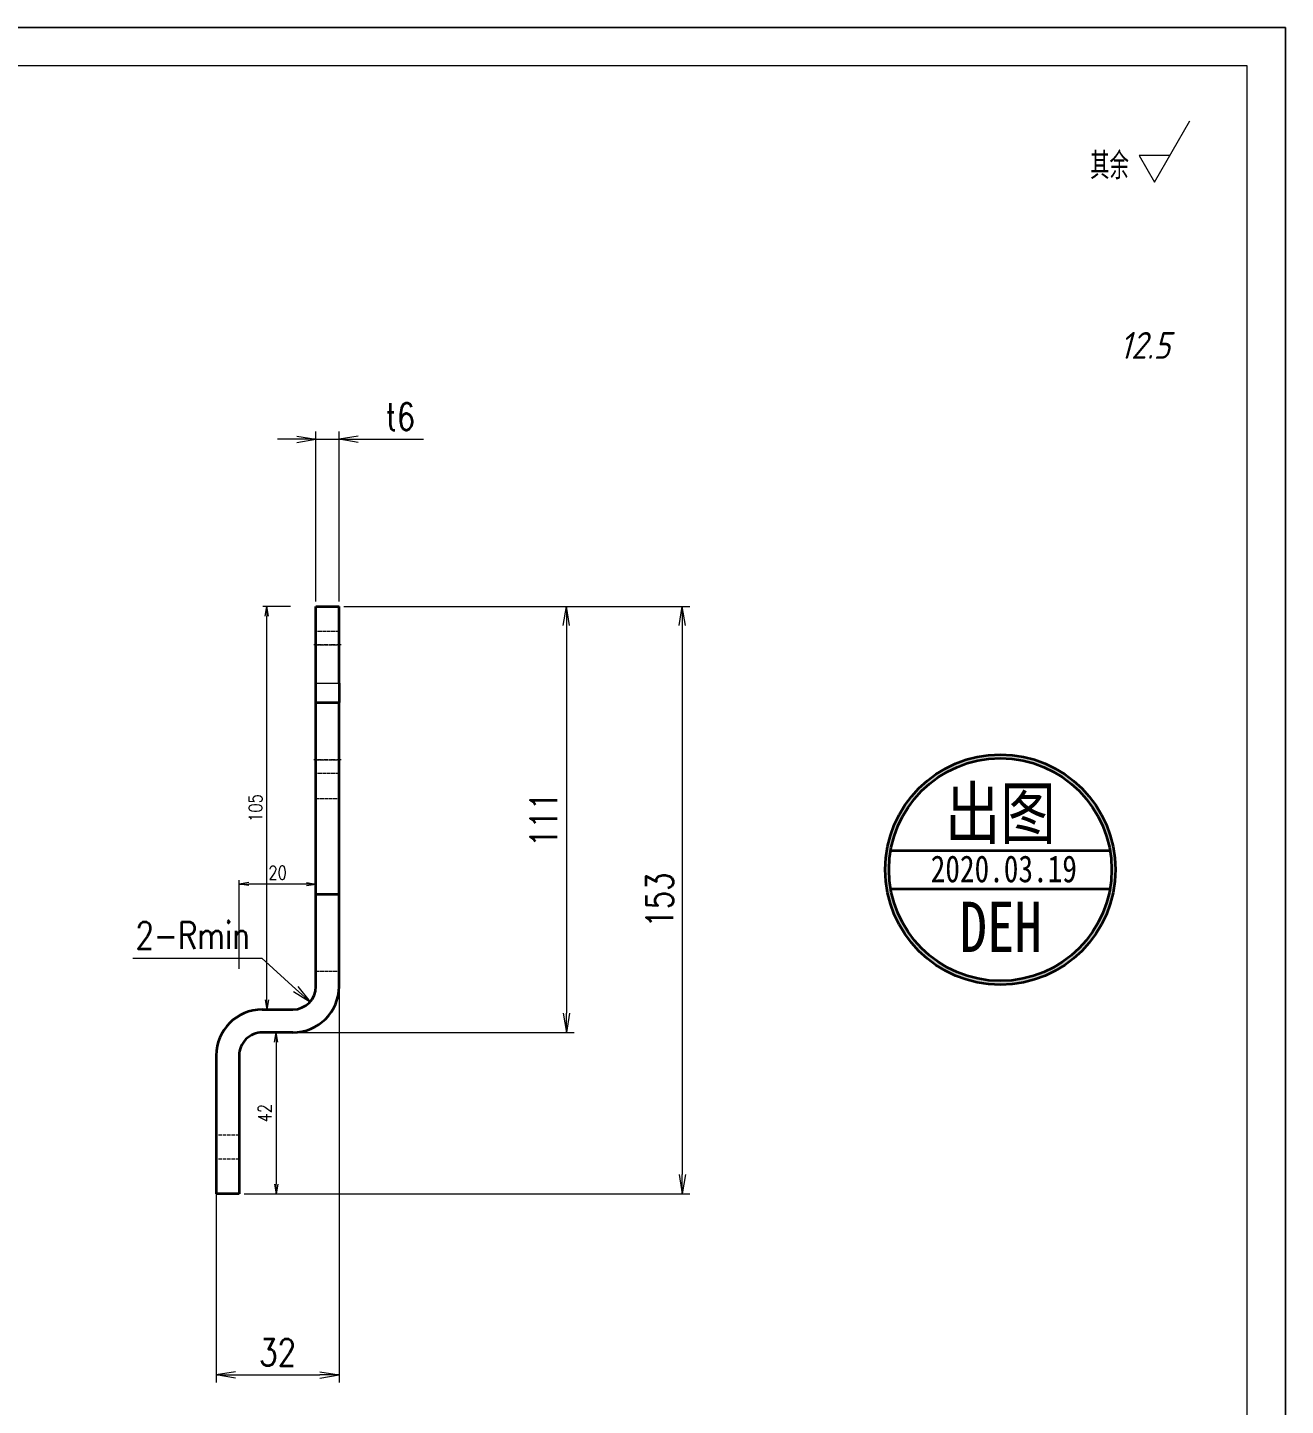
# Model space of a CAD drawing. Header units: millimetres. Extents: x -49572 to 104182, y -50696 to 51993.
# Drawn here: x -49060 to -48732.2, y 43124.7 to 43483.6 of the extents above; entities that cross this region are included whole.
import ezdxf
from ezdxf.enums import TextEntityAlignment as Align

# ---------------------------------------------------------------- set-up
doc = ezdxf.new("R2010")
doc.units = ezdxf.units.MM
doc.header["$LTSCALE"] = 0.5
for name, pattern in [('DASHDOT', [18.5, 12, -3, 0.5, -3]), ('DASHED', [15, 12, -3]), ('DOT2', [0.125, 0, -0.125])]:
    doc.linetypes.add(name, pattern=pattern)
for name, color, linetype, lineweight in [('印章专用-出图', 1, 'Continuous', 80), ('图框', 7, 'Continuous', 18), ('标注线', 3, 'Continuous', 18)]:
    doc.layers.add(name, color=color, linetype=linetype, lineweight=lineweight)
doc.layers.add('打印', color=7, linetype='Continuous', lineweight=15, plot=False)
doc.layers.add('打印-禁用', color=7, linetype='Continuous', lineweight=15, plot=False)
doc.styles.add('DIM', font='romans.shx', dxfattribs={"width": 0.8, "bigfont": 'bigfont.shx'})
doc.styles.add('国标', font='simfang.ttf', dxfattribs={"width": 0.8})
doc.styles.add('机械长仿宋', font='gbenor.shx', dxfattribs={"height": 1, "bigfont": 'gbcbig.shx'})
doc.dimstyles.new('DEH 1-1$0', dxfattribs={"dimtxt": 3.5, "dimasz": 2.5, "dimexe": 1, "dimexo": 0.625, "dimgap": 1.2, "dimtad": 1, "dimzin": 9, "dimdsep": 46, "dimtxsty": 'DIM', "dimblk": 'OPEN', "dimcen": 0, "dimclrd": 8, "dimclre": 8, "dimclrt": 2, "dimazin": 2, "dimtfac": 0.5, "dimtmove": 0, "dimatfit": 3, "dimldrblk": 'OPEN', "dimfxl": 0, "dimtolj": 2, "dimlwd": 18, "dimlwe": 18, "dimarcsym": 0})
doc.dimstyles.new('DEH 1-2$0', dxfattribs={"dimscale": 2, "dimtxt": 3.5, "dimasz": 2.5, "dimexe": 1, "dimexo": 0.625, "dimgap": 1.2, "dimtad": 1, "dimdsep": 46, "dimtxsty": 'DIM', "dimblk": 'OPEN', "dimcen": 0, "dimclrd": 8, "dimclre": 8, "dimclrt": 2, "dimazin": 2, "dimtfac": 0.5, "dimtmove": 0, "dimatfit": 3, "dimldrblk": 'OPEN', "dimfxl": 0, "dimtolj": 2, "dimlwd": 13, "dimlwe": 13, "dimarcsym": 0})
doc.dimstyles.new('DEH 1-2$4', dxfattribs={"dimscale": 2, "dimtxt": 3.5, "dimasz": 2.5, "dimexe": 1, "dimexo": 0.625, "dimgap": 1.2, "dimtad": 1, "dimtoh": 1, "dimdsep": 46, "dimtxsty": 'DIM', "dimblk": 'OPEN', "dimcen": 0, "dimclrd": 8, "dimclre": 8, "dimclrt": 2, "dimazin": 2, "dimtfac": 0.5, "dimtofl": 0, "dimtmove": 0, "dimatfit": 3, "dimldrblk": 'OPEN', "dimfxl": 0, "dimtolj": 2, "dimlwd": 18, "dimlwe": 18, "dimarcsym": 0})

# ---------------------------------------------------------------- blocks, each defined once
blk = doc.blocks.new('GZDEH零件A3图框V01版')
at = {"layer": '图框', "linetype": 'Continuous'}
for p, q in [((3272.49, -1554.46), (2882.49, -1554.46)), ((3272.49, -1832.96), (3272.49, -1554.46))]:
    blk.add_line(p, q, dxfattribs=at)
at = {"layer": '打印-禁用', "linetype": 'Continuous'}
for p, q in [((3277.49, -1549.46), (2857.49, -1549.46)), ((3277.49, -1846.46), (3277.49, -1549.46))]:
    blk.add_line(p, q, dxfattribs=at)
blk = doc.blocks.new('DEH A3')
at = {"layer": '图框'}
blk.add_blockref('GZDEH零件A3图框V01版', (-2857.49, 1846.46), dxfattribs=at)
blk = doc.blocks.new('FINISHER_TR')
at = {"layer": '标注线'}
for p, q in [((0, 0), (4.62, 8)), ((-2.02, 3.5), (0, 0)), ((2.02, 3.5), (-2.02, 3.5))]:
    blk.add_line(p, q, dxfattribs=at)
at = {"layer": '标注线', "color": 2, "style": '机械长仿宋', "oblique": 15}
blk.add_attdef('0.0', text='', height=3.5, dxfattribs=at).set_placement((2.03, -24.04), align=Align.BOTTOM_RIGHT)
blk = doc.blocks.new('其余12.5')
at = {"layer": '标注线'}
blk.add_blockref('FINISHER_TR', (0, 0), dxfattribs=at).add_auto_attribs({'0.0': '12.5'})
at = {"layer": '标注线', "color": 7, "linetype": 'DOT2', "style": '机械长仿宋'}
blk.add_text('其余', height=3.5, dxfattribs=at).set_placement((-8.38, 0.4))
blk = doc.blocks.new('_Open')
at = {"color": 0, "linetype": 'ByBlock', "lineweight": -2}
for p, q in [((-1, 0.167), (0, 0)), ((-1, -0.167), (0, 0)), ((0, 0), (-1, 0))]:
    blk.add_line(p, q, dxfattribs=at)
blk = doc.blocks.new('*D126')
at = {"layer": 'Defpoints', "color": 0, "transparency": 16777216}
for p in [(-48978.81, 43332.81), (-49004.81, 43179.81), (-48889.38, 43179.81)]:
    blk.add_point(p, dxfattribs=at)
at = {"layer": '标注线', "color": 8, "lineweight": 13, "transparency": 16777216}
for p, q in [((-48977.56, 43332.81), (-48887.38, 43332.81)), ((-48889.38, 43327.81), (-48889.38, 43184.81)), ((-49003.56, 43179.81), (-48887.38, 43179.81))]:
    blk.add_line(p, q, dxfattribs=at)
at = {"layer": '标注线', "color": 8, "lineweight": 13, "transparency": 16777216, "xscale": 5, "yscale": 5, "zscale": 5}
for p, rotation in [((-48889.38, 43332.81), 90), ((-48889.38, 43179.81), 270)]:
    blk.add_blockref('_Open', p, dxfattribs=dict(at, rotation=rotation))
at = {"layer": '标注线', "color": 2, "transparency": 16777216, "insert": (-48895.28, 43256.31), "char_height": 7, "attachment_point": 5, "rotation": 90, "style": 'DIM'}
blk.add_mtext('\\A2;153', dxfattribs=at)
blk = doc.blocks.new('*D127')
at = {"layer": 'Defpoints', "color": 0, "transparency": 16777216}
for p in [(-48978.81, 43376.35), (-48984.81, 43332.81), (-48978.81, 43332.81)]:
    blk.add_point(p, dxfattribs=at)
at = {"layer": '标注线', "color": 8, "lineweight": 13, "transparency": 16777216}
for p, q in [((-48984.81, 43334.06), (-48984.81, 43378.35)), ((-48978.81, 43334.06), (-48978.81, 43378.35)), ((-48989.81, 43376.35), (-48994.81, 43376.35)), ((-48984.81, 43376.35), (-48978.81, 43376.35)), ((-48973.81, 43376.35), (-48956.81, 43376.35))]:
    blk.add_line(p, q, dxfattribs=at)
at = {"layer": '标注线', "color": 8, "lineweight": 13, "transparency": 16777216, "xscale": 5, "yscale": 5, "zscale": 5}
blk.add_blockref('_Open', (-48984.81, 43376.35), dxfattribs=at)
at = {"layer": '标注线', "color": 8, "lineweight": 13, "transparency": 16777216, "xscale": 5, "yscale": 5, "zscale": 5, "rotation": 180}
blk.add_blockref('_Open', (-48978.81, 43376.35), dxfattribs=at)
at = {"layer": '标注线', "color": 2, "transparency": 16777216, "insert": (-48962.81, 43382.25), "char_height": 7, "attachment_point": 5, "style": 'DIM'}
blk.add_mtext('\\A2;{\\Fromans,bigfont|c134;t}6', dxfattribs=at)
blk = doc.blocks.new('*D128')
at = {"layer": 'Defpoints', "color": 0, "transparency": 16777216}
for p in [(-48978.81, 43332.81), (-48993.69, 43221.81), (-48919.58, 43221.81)]:
    blk.add_point(p, dxfattribs=at)
at = {"layer": '标注线', "color": 8, "lineweight": 13, "transparency": 16777216}
for p, q in [((-48977.56, 43332.81), (-48917.58, 43332.81)), ((-48919.58, 43327.81), (-48919.58, 43226.81)), ((-48992.44, 43221.81), (-48917.58, 43221.81))]:
    blk.add_line(p, q, dxfattribs=at)
at = {"layer": '标注线', "color": 8, "lineweight": 13, "transparency": 16777216, "xscale": 5, "yscale": 5, "zscale": 5}
for p, rotation in [((-48919.58, 43332.81), 90), ((-48919.58, 43221.81), 270)]:
    blk.add_blockref('_Open', p, dxfattribs=dict(at, rotation=rotation))
at = {"layer": '标注线', "color": 2, "transparency": 16777216, "insert": (-48925.48, 43277.31), "char_height": 7, "attachment_point": 5, "rotation": 90, "style": 'DIM'}
blk.add_mtext('\\A2;111', dxfattribs=at)
blk = doc.blocks.new('*D129')
at = {"layer": 'Defpoints', "color": 0, "transparency": 16777216}
for p in [(-48978.81, 43247.88), (-49010.81, 43202.74), (-48978.81, 43132.6)]:
    blk.add_point(p, dxfattribs=at)
at = {"layer": '标注线', "color": 8, "lineweight": 13, "transparency": 16777216}
for p, q in [((-48978.81, 43246.63), (-48978.81, 43130.6)), ((-49010.81, 43201.49), (-49010.81, 43130.6)), ((-49005.81, 43132.6), (-48983.81, 43132.6))]:
    blk.add_line(p, q, dxfattribs=at)
at = {"layer": '标注线', "color": 8, "lineweight": 13, "transparency": 16777216, "xscale": 5, "yscale": 5, "zscale": 5, "rotation": 180}
blk.add_blockref('_Open', (-49010.81, 43132.6), dxfattribs=at)
at = {"layer": '标注线', "color": 8, "lineweight": 13, "transparency": 16777216, "xscale": 5, "yscale": 5, "zscale": 5}
blk.add_blockref('_Open', (-48978.81, 43132.6), dxfattribs=at)
at = {"layer": '标注线', "color": 2, "transparency": 16777216, "insert": (-48994.81, 43138.5), "char_height": 7, "attachment_point": 5, "style": 'DIM'}
blk.add_mtext('\\A2;32', dxfattribs=at)
blk = doc.blocks.new('*D130')
at = {"layer": 'Defpoints', "color": 0, "transparency": 16777216}
for p in [(-48990.81, 43233.81), (-48986.37, 43229.78)]:
    blk.add_point(p, dxfattribs=at)
at = {"layer": '标注线', "color": 8, "lineweight": 18, "transparency": 16777216}
for p, q in [((-49032.55, 43241.22), (-48998.95, 43241.22)), ((-48998.95, 43241.22), (-48990.07, 43233.14))]:
    blk.add_line(p, q, dxfattribs=at)
at = {"layer": '标注线', "color": 8, "lineweight": 18, "transparency": 16777216, "xscale": 5, "yscale": 5, "zscale": 5, "rotation": 317.7078288265074}
blk.add_blockref('_Open', (-48986.37, 43229.78), dxfattribs=at)
at = {"layer": '标注线', "color": 2, "transparency": 16777216, "insert": (-49016.95, 43247.12), "char_height": 7, "attachment_point": 5, "style": 'DIM'}
blk.add_mtext('\\A2;{\\Fromans,bigfont|c134;2-Rmin}', dxfattribs=at)
blk = doc.blocks.new('出图章')
at = {"layer": '印章专用-出图'}
h = blk.add_hatch(color=256, dxfattribs=at)
h.paths.add_polyline_path([(15, 0, 1), (-15, 0, 1)])
h.paths.add_polyline_path([(14.5, 0, 1), (-14.5, 0, 1)], flags=16)
h.paths.add_polyline_path([(-7.31, -12.35), (7.41, -12.35), (7.41, -2.73), (-7.31, -2.73)], flags=8)
at = {"layer": '印章专用-出图', "lineweight": 35}
for p, q in [((-14.28, 2.5), (14.28, 2.5)), ((-14.28, -2.5), (14.28, -2.5))]:
    blk.add_line(p, q, dxfattribs=at)
for radius in [15, 14.5]:
    blk.add_circle((0, 0), radius, dxfattribs=at)
at = {"layer": '印章专用-出图', "color": 4, "style": '国标', "width": 0.8}
blk.add_text('DEH', height=6.562, dxfattribs=at).set_placement((0.05, -10.74), align=Align.CENTER)
at = {"layer": '印章专用-出图', "color": 3, "style": '国标', "width": 0.8}
blk.add_attdef('出图', text='', height=6.6, dxfattribs=at).set_placement((0, 7.35), align=Align.MIDDLE_CENTER)
at = {"layer": '印章专用-出图', "color": 2, "style": '国标', "width": 0.8}
blk.add_attdef('XXXX.XX.XX', text='', height=3.5, dxfattribs=at).set_placement((0.45, 0.1), align=Align.MIDDLE_CENTER)
blk = doc.blocks.new('YZ-CT')
at = {"layer": '印章专用-出图'}
blk.add_blockref('出图章', (0.63, 0), dxfattribs=at).add_auto_attribs({'出图': '出图', 'XXXX.XX.XX': '2020.03.19'})
blk = doc.blocks.new('*D387')
at = {"layer": 'Defpoints', "color": 0, "transparency": 16777216}
for p in [(-48997.62, 43332.81), (-48990.81, 43332.81), (-48990.81, 43227.81)]:
    blk.add_point(p, dxfattribs=at)
at = {"layer": '标注线', "color": 8, "lineweight": 18, "transparency": 16777216}
for p, q in [((-48991.44, 43332.81), (-48998.62, 43332.81)), ((-48997.62, 43230.31), (-48997.62, 43330.31)), ((-48991.44, 43227.81), (-48998.62, 43227.81))]:
    blk.add_line(p, q, dxfattribs=at)
at = {"layer": '标注线', "color": 8, "lineweight": 18, "transparency": 16777216, "xscale": 2.5, "yscale": 2.5, "zscale": 2.5}
for p, rotation in [((-48997.62, 43332.81), 90), ((-48997.62, 43227.81), 270)]:
    blk.add_blockref('_Open', p, dxfattribs=dict(at, rotation=rotation))
at = {"layer": '标注线', "color": 2, "transparency": 16777216, "insert": (-49000.57, 43280.31), "char_height": 3.5, "attachment_point": 5, "rotation": 90, "style": 'DIM'}
blk.add_mtext('\\A2;105', dxfattribs=at)
blk = doc.blocks.new('*D388')
at = {"layer": 'Defpoints', "color": 0, "transparency": 16777216}
for p in [(-49004.81, 43260.5), (-49004.81, 43237.81), (-48984.81, 43237.81)]:
    blk.add_point(p, dxfattribs=at)
at = {"layer": '标注线', "color": 8, "lineweight": 18, "transparency": 16777216}
for p, q in [((-49004.81, 43238.44), (-49004.81, 43261.5)), ((-48987.31, 43260.5), (-49002.31, 43260.5)), ((-48984.81, 43238.44), (-48984.81, 43261.5))]:
    blk.add_line(p, q, dxfattribs=at)
at = {"layer": '标注线', "color": 8, "lineweight": 18, "transparency": 16777216, "xscale": 2.5, "yscale": 2.5, "zscale": 2.5, "rotation": 180}
blk.add_blockref('_Open', (-49004.81, 43260.5), dxfattribs=at)
at = {"layer": '标注线', "color": 8, "lineweight": 18, "transparency": 16777216, "xscale": 2.5, "yscale": 2.5, "zscale": 2.5}
blk.add_blockref('_Open', (-48984.81, 43260.5), dxfattribs=at)
at = {"layer": '标注线', "color": 2, "transparency": 16777216, "insert": (-48994.81, 43263.45), "char_height": 3.5, "attachment_point": 5, "style": 'DIM'}
blk.add_mtext('\\A2;20', dxfattribs=at)
blk = doc.blocks.new('*D389')
at = {"layer": 'Defpoints', "color": 0, "transparency": 16777216}
for p in [(-48998.81, 43221.81), (-48998.81, 43179.81), (-48995.21, 43179.81)]:
    blk.add_point(p, dxfattribs=at)
at = {"layer": '标注线', "color": 8, "lineweight": 18, "transparency": 16777216}
for p, q in [((-48998.19, 43221.81), (-48994.21, 43221.81)), ((-48995.21, 43219.31), (-48995.21, 43182.31)), ((-48998.19, 43179.81), (-48994.21, 43179.81))]:
    blk.add_line(p, q, dxfattribs=at)
at = {"layer": '标注线', "color": 8, "lineweight": 18, "transparency": 16777216, "xscale": 2.5, "yscale": 2.5, "zscale": 2.5}
for p, rotation in [((-48995.21, 43221.81), 90), ((-48995.21, 43179.81), 270)]:
    blk.add_blockref('_Open', p, dxfattribs=dict(at, rotation=rotation))
at = {"layer": '标注线', "color": 2, "transparency": 16777216, "insert": (-48998.16, 43200.81), "char_height": 3.5, "attachment_point": 5, "rotation": 90, "style": 'DIM'}
blk.add_mtext('\\A2;42', dxfattribs=at)

msp = doc.modelspace()

# ---------------------------------------------------------------- linework, layer by layer
at = {"color": 7, "lineweight": 35, "ltscale": 0.15}
for p, q in [((-48984.812, 43332.814), (-48978.812, 43332.814)), ((-48984.812, 43307.814), (-48978.812, 43307.814)), ((-48984.812, 43257.814), (-48978.812, 43257.814)), ((-49004.812, 43179.814), (-49010.812, 43179.814))]:
    msp.add_line(p, q, dxfattribs=at)
at = {"color": 7, "lineweight": 35}
for p, q in [((-48984.812, 43312.814), (-48984.812, 43332.814)), ((-48978.812, 43312.814), (-48978.812, 43332.814)), ((-48984.812, 43257.814), (-48984.812, 43307.814)), ((-48978.812, 43257.814), (-48978.812, 43307.814)), ((-48984.812, 43233.814), (-48984.812, 43257.814)), ((-48978.812, 43233.814), (-48978.812, 43257.814)), ((-49010.812, 43215.814), (-49010.812, 43179.814)), ((-49004.812, 43215.814), (-49004.812, 43179.814))]:
    msp.add_line(p, q, dxfattribs=at)
at = {"color": 1, "linetype": 'DASHED', "lineweight": 13, "ltscale": 0.15}
for p, q in [((-48978.812, 43326.314), (-48984.812, 43326.314)), ((-48984.812, 43322.814), (-48978.812, 43322.814)), ((-48984.812, 43322.814), (-48978.812, 43322.814)), ((-48984.812, 43292.814), (-48978.812, 43292.814)), ((-48984.812, 43292.814), (-48978.812, 43292.814)), ((-48978.812, 43289.314), (-48984.812, 43289.314)), ((-48984.812, 43282.814), (-48978.812, 43282.814)), ((-48984.812, 43237.814), (-48978.812, 43237.814)), ((-49004.812, 43195.064), (-49010.812, 43195.064)), ((-49004.812, 43188.814), (-49010.812, 43188.814)), ((-49004.812, 43188.814), (-49010.812, 43188.814))]:
    msp.add_line(p, q, dxfattribs=at)
at = {"color": 2, "linetype": 'DASHDOT', "lineweight": 13, "ltscale": 0.180014}
for p, q in [((-48978.212, 43322.814), (-48985.413, 43322.814)), ((-48978.212, 43292.814), (-48985.413, 43292.814))]:
    msp.add_line(p, q, dxfattribs=at)
at = {"color": 7, "lineweight": 13, "ltscale": 0.15}
msp.add_line((-48984.812, 43312.814), (-48978.812, 43312.814), dxfattribs=at)
at = {"color": 7, "lineweight": 35, "ltscale": 0.125}
for p, q in [((-48984.812, 43307.814), (-48984.812, 43312.814)), ((-48978.812, 43312.814), (-48978.812, 43307.814))]:
    msp.add_line(p, q, dxfattribs=at)
at = {"color": 7, "lineweight": 35, "ltscale": 0.2}
for p, q in [((-48998.812, 43227.814), (-48990.812, 43227.814)), ((-48990.812, 43221.814), (-48998.812, 43221.814))]:
    msp.add_line(p, q, dxfattribs=at)
at = {"color": 7, "lineweight": 35}
for centre, radius, start, end in [((-48990.812, 43233.814), 12, 270, 0), ((-48990.812, 43233.814), 6, 270, 0), ((-48998.812, 43215.814), 12, 90, 179.99999), ((-48998.812, 43215.814), 6, 90, 180.00001)]:
    msp.add_arc(centre, radius, start, end, dxfattribs=at)
at = {"layer": '打印'}
msp.add_lwpolyline([(-49572.234, 43483.606), (-48732.234, 43483.606), (-48732.234, 42889.606), (-49572.234, 42889.606)], close=True, dxfattribs=at)

# ---------------------------------------------------------------- block references
at = {"layer": '印章专用-出图', "xscale": 2, "yscale": 2, "zscale": 2}
msp.add_blockref('YZ-CT', (-48807.771, 43264.252), dxfattribs=at)
at = {"layer": '图框', "xscale": 2, "yscale": 2, "zscale": 2}
msp.add_blockref('DEH A3', (-49572.234, 42889.606), dxfattribs=at)
at = {"layer": '标注线', "xscale": 2, "yscale": 2, "zscale": 2}
msp.add_blockref('其余12.5', (-48766.347, 43443.291), dxfattribs=at)

# ---------------------------------------------------------------- dimensions: what is measured, and where the dimension line sits
at = {"layer": '标注线'}
dim = msp.add_linear_dim(base=(-48978.812, 43376.355), p1=(-48984.812, 43332.814), p2=(-48978.812, 43332.814), text='{\\Fromans,bigfont|c134;t}<>', dimstyle='DEH 1-2$0', dxfattribs=at)
dim.commit()
dim.dimension.update_dxf_attribs({"geometry": '*D127', "text_midpoint": (-48962.812, 43382.255)})
for base, p2, picture, middle in [((-48889.376, 43179.814), (-49004.812, 43179.814), '*D126', (-48895.276, 43256.314)), ((-48919.579, 43221.814), (-48993.693, 43221.814), '*D128', (-48925.479, 43277.314))]:
    dim = msp.add_linear_dim(base=base, p1=(-48978.812, 43332.814), p2=p2, angle=90, dimstyle='DEH 1-2$0', dxfattribs=at)
    dim.commit()
    dim.dimension.update_dxf_attribs({"geometry": picture, "text_midpoint": middle})
for base, p1, p2, picture, middle in [((-48997.615, 43332.814), (-48990.812, 43227.814), (-48990.812, 43332.814), '*D387', (-49000.565, 43280.314)), ((-48995.211, 43179.814), (-48998.812, 43221.814), (-48998.812, 43179.814), '*D389', (-48998.161, 43200.814))]:
    dim = msp.add_linear_dim(base=base, p1=p1, p2=p2, angle=90, dimstyle='DEH 1-1$0', override={"dimarcsym": 1}, dxfattribs=at)
    dim.commit()
    dim.dimension.update_dxf_attribs({"geometry": picture, "text_midpoint": middle})
dim = msp.add_linear_dim(base=(-49004.812, 43260.5), p1=(-48984.812, 43237.814), p2=(-49004.812, 43237.814), dimstyle='DEH 1-1$0', override={"dimarcsym": 1}, dxfattribs=at)
dim.commit()
dim.dimension.update_dxf_attribs({"geometry": '*D388', "text_midpoint": (-48994.812, 43263.45)})
dim = msp.add_radius_dim(center=(-48990.812, 43233.814), mpoint=(-48986.374, 43229.777), text='{\\Fromans,bigfont|c134;2-Rmin}', dimstyle='DEH 1-2$4', dxfattribs=at)
dim.commit()
dim.dimension.update_dxf_attribs({"geometry": '*D130', "text_midpoint": (-49016.949, 43241.216), "dimtype": 164})
dim = msp.add_linear_dim(base=(-48978.812, 43132.603), p1=(-49010.812, 43202.743), p2=(-48978.812, 43247.884), dimstyle='DEH 1-2$0', dxfattribs=at)
dim.commit()
dim.dimension.update_dxf_attribs({"geometry": '*D129', "text_midpoint": (-48994.812, 43138.503)})

doc.saveas('drawing.dxf')
